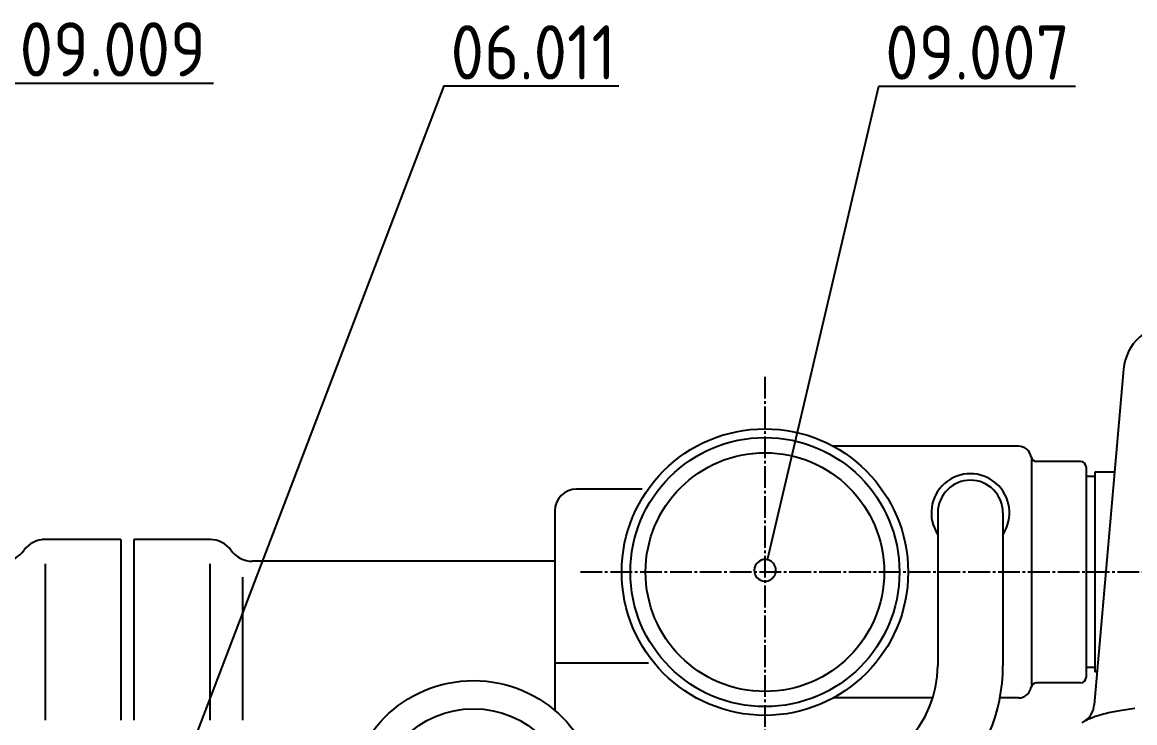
# Model space of a CAD drawing. Extents: x 138 to 6334, y 107 to 3959.
# Drawn here: x 1438 to 1951, y 1418 to 1741 of the extents above; entities that cross this region are included whole.
import ezdxf

# ---------------------------------------------------------------- set-up
doc = ezdxf.new("R2010")
doc.units = 0
doc.linetypes.add('GEN7', pattern=[13.75, 10, -1.25, 1.25, -1.25])
for name, color, linetype in [('5', 3, 'CONTINUOUS'), ('6', 2, 'CONTINUOUS'), ('TV-0', 7, 'CONTINUOUS'), ('TV-4', 3, 'CONTINUOUS'), ('TV-7', 4, 'GEN7')]:
    doc.layers.add(name, color=color, linetype=linetype)
doc.styles.get("Standard").update_dxf_attribs({"font": 'geniso.shx'})

msp = doc.modelspace()

# ---------------------------------------------------------------- linework, layer by layer
at = {"layer": '5'}
for points in [[(1307.654924, 1203.143978, 1), (1305.252521, 1193.436844, 1), (1307.654924, 1203.143978), (1433.858224, 1713.080268), (1526.255104, 1713.080268)], [(1361.666472, 1003.069185, 1), (1358.096456, 993.728147, 1), (1361.666472, 1003.069185), (1632.499679, 1711.711144), (1713.019364, 1711.711144)], [(1781.596258, 1493.411925, 1), (1779.31056, 1483.67665, 1), (1781.596258, 1493.411925), (1832.834264, 1711.645582), (1923.441307, 1711.645582)]]:
    msp.add_lwpolyline(points, format="xyb", dxfattribs=at)
at = {"layer": 'TV-0'}
for p, q in [((1945.647394, 1581.189351), (1932.115394, 1426.516351)), ((1897.211394, 1545.728351), (1811.857394, 1545.728351)), ((1903.211394, 1539.728351), (1903.211394, 1435.728351)), ((1925.861394, 1538.728351), (1905.578394, 1538.728351)), ((1928.361394, 1536.228351), (1928.361394, 1439.228351)), ((1941.494394, 1533.728351), (1932.361394, 1533.728351)), ((1932.361394, 1533.728351), (1932.361394, 1441.728351)), ((1932.361394, 1531.728351), (1928.361394, 1531.728351)), ((1723.766394, 1525.965351), (1693.526394, 1525.965351)), ((1683.526394, 1515.965351), (1683.526394, 1424.004351)), ((1860.061394, 1515.078351), (1860.061394, 1444.728351)), ((1890.061394, 1515.078351), (1890.061394, 1444.728351)), ((1483.561394, 1502.728351), (1447.061394, 1502.728351)), ((1483.561394, 1502.728351), (1447.061394, 1502.728351)), ((1483.561394, 1502.728351), (1483.561394, 1419.570351)), ((1489.561394, 1502.728351), (1489.561394, 1419.570351)), ((1524.992394, 1502.728351), (1489.561394, 1502.728351)), ((1683.526394, 1492.728351), (1544.055394, 1492.728351)), ((1726.668394, 1445.706351), (1683.526394, 1445.706351)), ((1932.361394, 1443.728351), (1928.361394, 1443.728351)), ((1933.445394, 1441.728351), (1932.361394, 1441.728351)), ((1925.861394, 1436.728351), (1905.578394, 1436.728351)), ((1857.758394, 1429.728351), (1811.857394, 1429.728351)), ((1897.211394, 1429.728351), (1888.642394, 1429.728351))]:
    msp.add_line(p, q, dxfattribs=at)
for centre, radius in [((1780.361394, 1487.728351), 66), ((1780.361394, 1487.728351), 62), ((1780.361394, 1487.728351), 55), ((1646.061394, 1379.728351), 58), ((1646.061394, 1379.728351), 45)]:
    msp.add_circle(centre, radius, dxfattribs=at)
for centre, radius, start, end in [((1968.061394, 1579.228351), 22.5, 4, 175), ((1897.211394, 1539.728351), 6, 10.164, 90), ((1905.578394, 1541.228351), 2.5, 190.164, 270), ((1925.861394, 1536.228351), 2.5, 0, 90), ((1875.061394, 1515.078351), 18, 326.443, 213.557), ((1875.061394, 1515.078351), 15, 0, 180), ((1693.526394, 1515.965351), 10, 90, 180), ((1448.561394, 1490.728351), 12, 90, 144.315), ((1524.561394, 1490.728351), 12, 35.685, 90), ((1429.067394, 1504.728351), 12, 270, 324.315), ((1544.055394, 1504.728351), 12, 215.685, 270), ((1810.061394, 1444.728351), 80, 270, 0), ((1810.061394, 1444.728351), 50, 270, 0), ((1905.578394, 1434.228351), 2.5, 90, 169.836), ((1925.861394, 1439.228351), 2.5, 270, 0), ((1897.211394, 1435.728351), 6, 270, 349.836), ((1922.153394, 1427.388351), 10, 300.127, 355), ((1941.5283, 1392.884859), 29.585011, 111.610285, 116.422423), ((1946.72486, 1379.780121), 43.682471, 107.950138, 111.616755), ((1951.530018, 1364.782484), 59.431019, 104.921909, 107.901122), ((1955.860216, 1348.250713), 76.520371, 102.34649, 104.867402), ((1958.819639, 1334.711216), 90.379524, 100.052149, 102.343904), ((1961.770364, 1318.792652), 106.568836, 98.057801, 100.120393), ((1964.577386, 1299.819335), 125.748355, 96.278952, 98.112378), ((1937.274316, 1401.396619), 20.069459, 116.359639, 122.54608)]:
    msp.add_arc(centre, radius, start, end, dxfattribs=at)
at = {"layer": 'TV-4'}
for p, q in [((1448.561394, 1491.610351), (1448.561394, 1419.570351)), ((1524.561394, 1491.610351), (1524.561394, 1419.570351)), ((1539.561394, 1485.356351), (1539.561394, 1419.570351))]:
    msp.add_line(p, q, dxfattribs=at)
at = {"layer": 'TV-7'}
for p, q in [((1780.361394, 1577.734351), (1780.361394, 1401.121351)), ((2227.867394, 1487.728351), (1695.391394, 1487.728351)), ((2227.867394, 1487.728351), (1695.391394, 1487.728351))]:
    msp.add_line(p, q, dxfattribs=at)

# ---------------------------------------------------------------- texts
at = {"layer": '6', "color": 7}
for s, p in [('09.009', (1436.858224, 1716.080268)), ('06.011', (1635.499679, 1714.711144)), ('09.007', (1835.834264, 1714.645582))]:
    msp.add_text(s, height=25, dxfattribs=at).set_placement(p)

doc.saveas('drawing.dxf')
